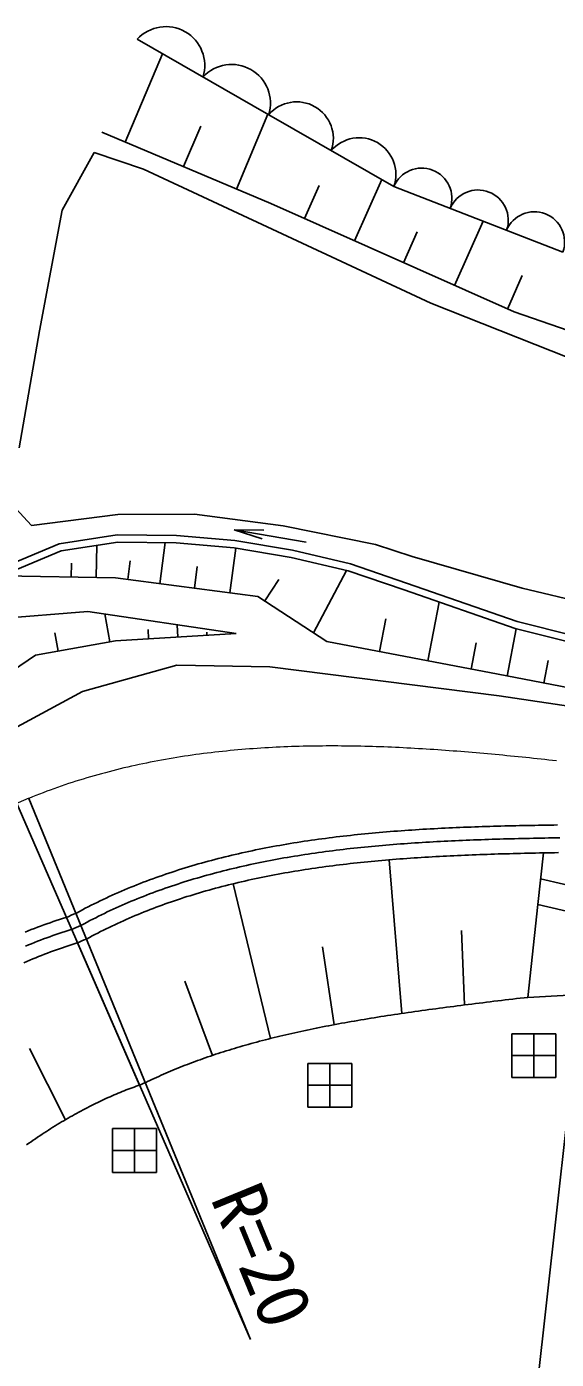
# Model space of a CAD drawing. Units: millimetres, scale not verified. Extents: x 40000 to 680000, y 20000 to 380000.
# Drawn here: x 138554 to 156673, y 252445 to 298020 of the extents above; entities that cross this region are included whole.
import ezdxf
from ezdxf.enums import TextEntityAlignment as Align

# ---------------------------------------------------------------- set-up
doc = ezdxf.new("R2010")
doc.units = ezdxf.units.MM
doc.header["$LTSCALE"] = 1000
doc.linetypes.add('CHAIN', pattern=[18.5, 12, -1.5, 3.5, -1.5])
for name, color, linetype, lineweight in [('S-BGD', 7, 'Continuous', 25), ('S-BMK', 2, 'CHAIN', 13), ('S-BMK-ROW', 30, 'Continuous', 25)]:
    doc.layers.add(name, color=color, linetype=linetype, lineweight=lineweight)
doc.styles.add('ＭＳ ゴシック', font='')
doc.styles.get('ＭＳ ゴシック').set_extended_font_data('MS Gothic')

msp = doc.modelspace()

# ---------------------------------------------------------------- linework, layer by layer
at = {"layer": 'S-BGD'}
for p, q in [((146836, 295010), (142338, 297593)), ((141928, 294074), (143206, 297095)), ((145727, 292468), (146809, 295026)), ((151116, 292552), (146836, 295010)), ((143921, 293232), (144508, 294621)), ((146910, 291968), (141131, 294411)), ((140863, 293712), (139775, 291742)), ((142550, 293143), (140863, 293712)), ((152383, 288559), (142550, 293143)), ((148058, 291456), (148564, 292592)), ((149769, 290694), (150702, 292790)), ((156899, 290313), (151116, 292552)), ((139775, 291742), (138999, 287613)), ((155227, 288262), (146910, 291968)), ((153184, 289172), (154165, 291372)), ((151442, 289948), (151913, 291005)), ((154998, 288364), (155508, 289509)), ((152383, 288559), (157849, 286395)), ((162436, 285790), (155227, 288262)), ((138999, 287613), (138297, 283620)), ((138181, 281541), (138718, 280966)), ((138718, 280966), (141673, 281332)), ((141673, 281332), (144297, 281345)), ((144297, 281345), (147324, 280952)), ((145651, 280817), (146662, 280796)), ((145651, 280817), (146612, 280501)), ((145651, 280817), (148115, 280396)), ((147324, 280952), (150484, 280312)), ((139663, 280337), (137687, 279502)), ((141653, 280643), (139663, 280337)), ((139731, 280095), (141671, 280393)), ((143678, 280622), (141653, 280643)), ((141671, 280393), (143666, 280372)), ((143115, 278971), (143297, 280376)), ((143666, 280372), (145647, 280201)), ((145679, 280449), (143678, 280622)), ((147653, 280112), (145679, 280449)), ((150484, 280312), (151737, 279897)), ((137809, 279282), (139731, 280095)), ((140932, 279182), (140953, 280283)), ((145506, 278661), (145705, 280191)), ((145647, 280201), (147603, 279867)), ((147603, 279867), (149557, 279405)), ((149627, 279646), (147653, 280112)), ((151737, 279897), (155499, 278815)), ((140082, 279199), (140091, 279675)), ((142018, 279114), (142101, 279751)), ((144291, 278819), (144387, 279560)), ((148365, 277293), (149500, 279419)), ((149557, 279405), (151463, 278756)), ((151545, 278992), (149627, 279646)), ((141588, 279169), (137756, 279245)), ((146457, 278538), (141588, 279169)), ((146696, 278382), (147176, 279118)), ((155331, 277676), (151545, 278992)), ((148823, 276994), (146457, 278538)), ((151463, 278756), (155260, 277437)), ((155499, 278815), (158547, 278087)), ((137487, 277770), (140648, 278023)), ((140648, 278023), (145722, 277264)), ((152281, 276332), (152666, 278338)), ((141395, 276980), (141225, 277937)), ((143725, 277143), (143700, 277566)), ((150629, 276648), (150844, 277771)), ((157278, 277192), (155331, 277676)), ((139628, 276666), (139516, 277295)), ((145722, 277264), (141590, 277015)), ((142727, 277083), (142708, 277400)), ((144723, 277204), (144717, 277309)), ((154994, 275812), (155302, 277426)), ((155260, 277437), (157225, 276948)), ((141590, 277015), (138852, 276529)), ((154678, 275873), (148823, 276994)), ((153756, 276049), (153927, 276945)), ((138852, 276529), (134483, 273563)), ((140464, 275280), (143688, 276187)), ((143688, 276187), (146870, 276131)), ((156243, 275574), (156391, 276346)), ((146870, 276131), (154716, 275134)), ((159530, 274946), (154678, 275873)), ((136927, 273378), (140464, 275280)), ((154716, 275134), (162891, 273934)), ((158376, 272726), (155610, 247880)), ((146216, 253125), (138628, 271630)), ((138214, 271455), (146216, 253125)), ((151383, 264272), (150952, 269528)), ((156041, 267994), (156231, 269764)), ((146899, 263418), (145614, 268708)), ((165928, 266603), (156136, 268879)), ((155699, 264822), (156041, 267994)), ((156041, 267994), (165829, 265719)), ((153428, 267107), (153532, 264564)), ((140294, 266689), (142419, 261823)), ((148673, 266556), (149072, 263889)), ((143968, 265381), (144913, 262841)), ((155702, 264822), (165795, 265410)), ((139879, 260637), (138652, 263077))]:
    msp.add_line(p, q, dxfattribs=at)
for points in [[(156714, 270720), (156584, 270718), (156454, 270716), (156324, 270714), (156194, 270712), (156065, 270710), (155935, 270707), (155806, 270705), (155676, 270702), (155547, 270700), (155418, 270697), (155289, 270694), (155160, 270691), (155033, 270688), (154905, 270685), (154776, 270682), (154648, 270678), (154520, 270675), (154392, 270671), (154264, 270667), (154137, 270663), (154009, 270659), (153881, 270654), (153754, 270650), (153627, 270645), (153500, 270640), (153373, 270635), (153246, 270629), (153119, 270624), (152993, 270618), (152867, 270612), (152740, 270606), (152614, 270599), (152488, 270593), (152362, 270586), (152237, 270578), (152111, 270571), (151986, 270563), (151860, 270556), (151735, 270547), (151610, 270539), (151485, 270530), (151361, 270521), (151236, 270512), (151112, 270503), (150987, 270493), (150863, 270483), (150739, 270472), (150615, 270462), (150492, 270451), (150368, 270439), (150245, 270428), (150121, 270416), (149998, 270404), (149875, 270391), (149753, 270378), (149630, 270365), (149508, 270351), (149385, 270337), (149263, 270323), (149141, 270309), (149020, 270294), (148898, 270278), (148777, 270262), (148655, 270246), (148534, 270230), (148413, 270213), (148293, 270196), (148172, 270178), (148052, 270160), (147932, 270142), (147812, 270123), (147692, 270104), (147572, 270084), (147453, 270064), (147334, 270043), (147215, 270022), (147096, 270001), (146977, 269979), (146859, 269957), (146741, 269935), (146623, 269912), (146505, 269888), (146388, 269864), (146270, 269840), (146153, 269815), (146036, 269789), (145920, 269764), (145803, 269737), (145687, 269711), (145571, 269683), (145456, 269656), (145340, 269628), (145225, 269599), (145110, 269570), (144995, 269540), (144881, 269510), (144767, 269479), (144653, 269448), (144539, 269417), (144426, 269385), (144313, 269352), (144200, 269319), (144087, 269285), (143975, 269251), (143863, 269216), (143752, 269181), (143640, 269145), (143529, 269109), (143418, 269072), (143308, 269035), (143198, 268997), (143088, 268958), (142979, 268919), (142869, 268880), (142761, 268840), (142652, 268799), (142544, 268758), (142436, 268716), (142329, 268674), (142222, 268631), (142115, 268588), (142009, 268544), (141903, 268499), (141797, 268454), (141692, 268409), (141587, 268362), (141482, 268316), (141378, 268268), (141275, 268220), (141171, 268172), (141068, 268123), (140966, 268073), (140864, 268023), (140762, 267972), (140661, 267921), (140561, 267869), (140460, 267816), (140360, 267763), (140261, 267709), (140240, 267698)], [(156796, 270280), (156666, 270278), (156536, 270276), (156406, 270274), (156277, 270272), (156147, 270269), (156018, 270267), (155889, 270264), (155759, 270261), (155630, 270259), (155502, 270256), (155373, 270253), (155244, 270250), (155116, 270247), (154990, 270243), (154862, 270240), (154734, 270236), (154606, 270233), (154478, 270229), (154351, 270225), (154224, 270221), (154097, 270216), (153970, 270212), (153843, 270207), (153716, 270202), (153590, 270197), (153463, 270192), (153337, 270187), (153211, 270181), (153085, 270175), (152959, 270169), (152834, 270163), (152708, 270157), (152583, 270150), (152458, 270143), (152333, 270136), (152208, 270129), (152083, 270121), (151959, 270113), (151835, 270105), (151710, 270097), (151586, 270088), (151463, 270080), (151339, 270070), (151215, 270061), (151092, 270051), (150969, 270041), (150846, 270031), (150723, 270021), (150600, 270010), (150478, 269999), (150355, 269987), (150233, 269976), (150111, 269964), (149989, 269951), (149868, 269939), (149746, 269926), (149625, 269912), (149504, 269899), (149383, 269885), (149262, 269870), (149142, 269855), (149021, 269840), (148901, 269825), (148781, 269809), (148662, 269793), (148542, 269777), (148423, 269760), (148303, 269742), (148184, 269725), (148066, 269707), (147947, 269688), (147829, 269669), (147711, 269650), (147593, 269631), (147475, 269611), (147357, 269590), (147240, 269569), (147123, 269548), (147006, 269526), (146890, 269504), (146773, 269482), (146657, 269459), (146541, 269436), (146425, 269412), (146310, 269387), (146195, 269363), (146080, 269338), (145965, 269312), (145851, 269286), (145736, 269259), (145622, 269232), (145509, 269205), (145395, 269177), (145282, 269149), (145169, 269120), (145056, 269090), (144944, 269061), (144832, 269030), (144720, 269000), (144609, 268968), (144497, 268937), (144386, 268904), (144276, 268872), (144166, 268838), (144055, 268805), (143946, 268770), (143836, 268736), (143727, 268700), (143618, 268665), (143510, 268628), (143402, 268591), (143294, 268554), (143186, 268516), (143079, 268478), (142973, 268439), (142866, 268400), (142760, 268360), (142654, 268319), (142549, 268278), (142444, 268236), (142339, 268194), (142235, 268152), (142131, 268109), (142028, 268065), (141924, 268021), (141822, 267976), (141719, 267930), (141617, 267885), (141516, 267838), (141415, 267791), (141314, 267744), (141214, 267696), (141114, 267647), (141014, 267598), (140916, 267548), (140817, 267498), (140719, 267447), (140621, 267395), (140524, 267343), (140427, 267291), (140411, 267282)], [(156742, 269773), (156612, 269771), (156482, 269769), (156352, 269766), (156223, 269764), (156094, 269761), (155965, 269759), (155836, 269756), (155707, 269753), (155578, 269750), (155450, 269747), (155322, 269744), (155194, 269741), (155066, 269737), (154940, 269734), (154813, 269730), (154685, 269727), (154558, 269723), (154431, 269719), (154304, 269714), (154178, 269710), (154051, 269706), (153925, 269701), (153799, 269696), (153673, 269691), (153547, 269686), (153422, 269681), (153296, 269675), (153171, 269669), (153046, 269663), (152921, 269657), (152796, 269651), (152672, 269644), (152548, 269638), (152423, 269631), (152299, 269623), (152176, 269616), (152052, 269608), (151928, 269600), (151805, 269592), (151682, 269584), (151559, 269575), (151436, 269566), (151314, 269557), (151192, 269547), (151069, 269538), (150947, 269528), (150826, 269517), (150704, 269507), (150583, 269496), (150461, 269485), (150340, 269473), (150220, 269461), (150099, 269449), (149978, 269437), (149858, 269424), (149738, 269411), (149618, 269398), (149499, 269384), (149379, 269370), (149260, 269356), (149141, 269341), (149022, 269326), (148904, 269311), (148785, 269295), (148667, 269279), (148549, 269262), (148432, 269246), (148314, 269228), (148197, 269211), (148080, 269193), (147963, 269174), (147846, 269156), (147730, 269137), (147614, 269117), (147498, 269097), (147382, 269077), (147267, 269056), (147152, 269035), (147037, 269014), (146922, 268992), (146808, 268970), (146693, 268947), (146579, 268924), (146466, 268900), (146352, 268876), (146239, 268852), (146126, 268827), (146014, 268801), (145901, 268776), (145789, 268750), (145677, 268723), (145566, 268696), (145455, 268668), (145344, 268640), (145233, 268612), (145123, 268583), (145013, 268554), (144903, 268524), (144793, 268493), (144684, 268463), (144575, 268431), (144467, 268400), (144358, 268367), (144250, 268335), (144143, 268301), (144035, 268268), (143928, 268234), (143822, 268199), (143716, 268164), (143610, 268128), (143504, 268092), (143399, 268056), (143294, 268018), (143189, 267981), (143085, 267943), (142981, 267904), (142878, 267865), (142775, 267825), (142672, 267785), (142569, 267744), (142467, 267703), (142366, 267661), (142265, 267619), (142164, 267577), (142064, 267533), (141964, 267489), (141864, 267445), (141765, 267400), (141666, 267355), (141568, 267309), (141470, 267263), (141372, 267216), (141275, 267168), (141179, 267120), (141083, 267072), (140987, 267023), (140892, 266973), (140797, 266923), (140703, 266873), (140601, 266819)], [(138500, 267056), (138606, 267098), (138712, 267140), (138819, 267181), (138926, 267222), (139032, 267261), (139139, 267300), (139247, 267338), (139354, 267376), (139461, 267413), (139569, 267449), (139676, 267484), (139784, 267519), (139891, 267553), (139914, 267560)], [(138512, 266575), (138616, 266618), (138720, 266660), (138824, 266701), (138928, 266742), (139032, 266782), (139136, 266821), (139240, 266859), (139345, 266897), (139449, 266934), (139554, 266971), (139658, 267007), (139763, 267042), (139868, 267076), (139973, 267110), (140078, 267143), (140094, 267147)], [(138459, 266010), (138560, 266053), (138661, 266096), (138762, 266138), (138863, 266179), (138964, 266220), (139065, 266260), (139166, 266299), (139268, 266338), (139369, 266376), (139471, 266413), (139572, 266450), (139674, 266486), (139776, 266521), (139877, 266556), (139979, 266589), (140081, 266623), (140183, 266655), (140285, 266687), (140294, 266689)], [(155699, 264822), (155570, 264813), (155440, 264798), (155310, 264782), (155181, 264766), (155052, 264751), (154923, 264735), (154795, 264720), (154667, 264704), (154539, 264689), (154412, 264673), (154285, 264658), (154159, 264642), (154033, 264626), (153907, 264611), (153782, 264595), (153657, 264579), (153532, 264564), (153408, 264548), (153284, 264532), (153161, 264516), (153038, 264500), (152916, 264484), (152793, 264468), (152676, 264453), (152555, 264437), (152434, 264420), (152314, 264404), (152194, 264388), (152074, 264371), (151955, 264354), (151836, 264338), (151718, 264321), (151600, 264304), (151482, 264287), (151365, 264270), (151248, 264252), (151132, 264235), (151016, 264217), (150900, 264200), (150785, 264182), (150670, 264164), (150556, 264146), (150442, 264128), (150329, 264109), (150215, 264091), (150103, 264072), (149990, 264053), (149879, 264034), (149767, 264015), (149656, 263996), (149545, 263976), (149435, 263956), (149325, 263936), (149216, 263916), (149107, 263896), (148998, 263876), (148890, 263855), (148783, 263834), (148675, 263813), (148569, 263792), (148462, 263770), (148356, 263749), (148251, 263727), (148145, 263705), (148041, 263682), (147937, 263660), (147833, 263637), (147729, 263614), (147626, 263591), (147524, 263568), (147422, 263544), (147320, 263520), (147219, 263496), (147118, 263472), (147018, 263447), (146918, 263423), (146819, 263398), (146720, 263373), (146622, 263347), (146524, 263321), (146426, 263295), (146329, 263269), (146232, 263243), (146136, 263216), (146040, 263189), (145945, 263162), (145850, 263135), (145756, 263107), (145662, 263079), (145569, 263051), (145476, 263022), (145384, 262994), (145292, 262965), (145200, 262936), (145109, 262906), (145019, 262877), (144929, 262847), (144839, 262816), (144750, 262786), (144662, 262755), (144574, 262724), (144486, 262693), (144399, 262662), (144313, 262630), (144227, 262598), (144141, 262566), (144056, 262533), (143972, 262500), (143888, 262467), (143804, 262434), (143721, 262400), (143639, 262367), (143557, 262333), (143475, 262298), (143394, 262264), (143314, 262229), (143234, 262194), (143155, 262159), (143076, 262123), (142997, 262087), (142920, 262051), (142842, 262015), (142766, 261979), (142690, 261942), (142615, 261906)], [(138553, 259783), (138629, 259836), (138704, 259888), (138780, 259940), (138856, 259991), (138931, 260042), (139006, 260092), (139081, 260141), (139156, 260190), (139231, 260239), (139306, 260287), (139380, 260334), (139455, 260380), (139529, 260427), (139603, 260472), (139678, 260517), (139751, 260562), (139825, 260606), (139899, 260649), (139972, 260692), (140046, 260734), (140119, 260775), (140192, 260816), (140265, 260857), (140338, 260897), (140410, 260936), (140483, 260975), (140555, 261013), (140627, 261051), (140699, 261088), (140771, 261124), (140842, 261160), (140914, 261196), (140985, 261230), (141056, 261265), (141127, 261298), (141198, 261331), (141268, 261364), (141339, 261396), (141409, 261427), (141479, 261458), (141549, 261488), (141618, 261517), (141688, 261546), (141757, 261575), (141826, 261603), (141894, 261630), (141963, 261657), (142031, 261683), (142099, 261709), (142167, 261734), (142235, 261758), (142302, 261782), (142369, 261805), (142419, 261823)]]:
    msp.add_lwpolyline(points, dxfattribs=at)
for centre, radius, start, end in [((143315, 296690), 1330, 343.0155, 137.2496), ((145564, 295399), 1330, 343.0155, 137.2496), ((147789, 294193), 1256, 340.8638, 139.4012), ((149929, 292964), 1256, 340.8638, 139.4012), ((152067, 292148), 1034, 340.6975, 156.9724), ((153995, 291401), 1034, 340.6975, 156.9724), ((155923, 290655), 1034, 340.6975, 156.9724), ((146216, 253125), 15750, 112.2955, 113.5841), ((146216, 253125), 15300, 112.2955, 113.5841), ((146216, 253125), 14800, 112.2955, 113.5841), ((146216, 253125), 9490, 112.2955, 113.5841)]:
    msp.add_arc(centre, radius, start, end, dxfattribs=at)
at = {"layer": 'S-BMK'}
msp.add_lwpolyline([(156676, 272913), (156545, 272927), (156414, 272941), (156283, 272955), (156153, 272969), (156022, 272983), (155891, 272996), (155760, 273010), (155629, 273023), (155498, 273036), (155367, 273050), (155236, 273063), (155105, 273075), (154974, 273088), (154843, 273101), (154712, 273113), (154581, 273125), (154450, 273137), (154319, 273149), (154188, 273161), (154057, 273173), (153926, 273184), (153795, 273195), (153664, 273206), (153533, 273217), (153402, 273228), (153270, 273238), (153139, 273248), (153008, 273258), (152877, 273268), (152746, 273277), (152614, 273286), (152483, 273295), (152352, 273304), (152220, 273312), (152089, 273321), (151958, 273328), (151826, 273336), (151695, 273343), (151564, 273350), (151432, 273357), (151301, 273364), (151169, 273370), (151038, 273376), (150906, 273381), (150775, 273386), (150643, 273391), (150512, 273396), (150380, 273400), (150249, 273404), (150117, 273407), (149986, 273410), (149854, 273413), (149723, 273415), (149591, 273417), (149460, 273419), (149328, 273420), (149196, 273421), (149065, 273421), (148933, 273421), (148802, 273421), (148670, 273420), (148539, 273419), (148407, 273417), (148275, 273415), (148144, 273413), (148012, 273410), (147881, 273406), (147749, 273402), (147618, 273398), (147486, 273393), (147355, 273388), (147223, 273382), (147092, 273376), (146961, 273369), (146829, 273362), (146698, 273354), (146566, 273346), (146435, 273338), (146304, 273328), (146173, 273319), (146042, 273308), (145910, 273297), (145779, 273286), (145648, 273274), (145517, 273262), (145386, 273249), (145255, 273235), (145125, 273221), (144994, 273206), (144863, 273191), (144733, 273175), (144602, 273159), (144472, 273142), (144341, 273124), (144211, 273106), (144081, 273087), (143951, 273067), (143821, 273047), (143691, 273026), (143561, 273005), (143431, 272983), (143301, 272960), (143172, 272937), (143043, 272913), (142913, 272889), (142784, 272863), (142655, 272838), (142526, 272811), (142398, 272784), (142269, 272756), (142141, 272727), (142012, 272698), (141884, 272668), (141756, 272637), (141628, 272606), (141501, 272574), (141373, 272541), (141246, 272507), (141119, 272473), (140992, 272438), (140866, 272402), (140739, 272366), (140613, 272329), (140487, 272291), (140361, 272252), (140236, 272213), (140110, 272173), (139985, 272132), (139861, 272090), (139736, 272047), (139612, 272004), (139488, 271960), (139364, 271915), (139241, 271870), (139117, 271824), (138995, 271776), (138872, 271728), (138750, 271680), (138628, 271630)], dxfattribs=at)
msp.add_arc((146216, 253125), 20000, 112.2955, 113.5841, dxfattribs=at)
at = {"layer": 'S-BMK-ROW'}
for p, q in [((155154, 262081), (155154, 263581)), ((155154, 263581), (156654, 263581)), ((155904, 262081), (155904, 263581)), ((156654, 263581), (156654, 262081)), ((148176, 261067), (148176, 262567)), ((148176, 262567), (149676, 262567)), ((148926, 261067), (148926, 262567)), ((149676, 262567), (149676, 261067)), ((156654, 262831), (155154, 262831)), ((156654, 262081), (155154, 262081)), ((149676, 261817), (148176, 261817)), ((149676, 261067), (148176, 261067)), ((141493, 258839), (141493, 260339)), ((141493, 260339), (142993, 260339)), ((142243, 258839), (142243, 260339)), ((142993, 260339), (142993, 258839)), ((142993, 259589), (141493, 259589)), ((142993, 258839), (141493, 258839))]:
    msp.add_line(p, q, dxfattribs=at)

# ---------------------------------------------------------------- texts
at = {"layer": 'S-BGD', "style": 'ＭＳ ゴシック'}
msp.add_text('R=20', height=1833, rotation=292.295, dxfattribs=at).set_placement((144319, 257752), align=Align.BOTTOM_LEFT)

doc.saveas('drawing.dxf')
